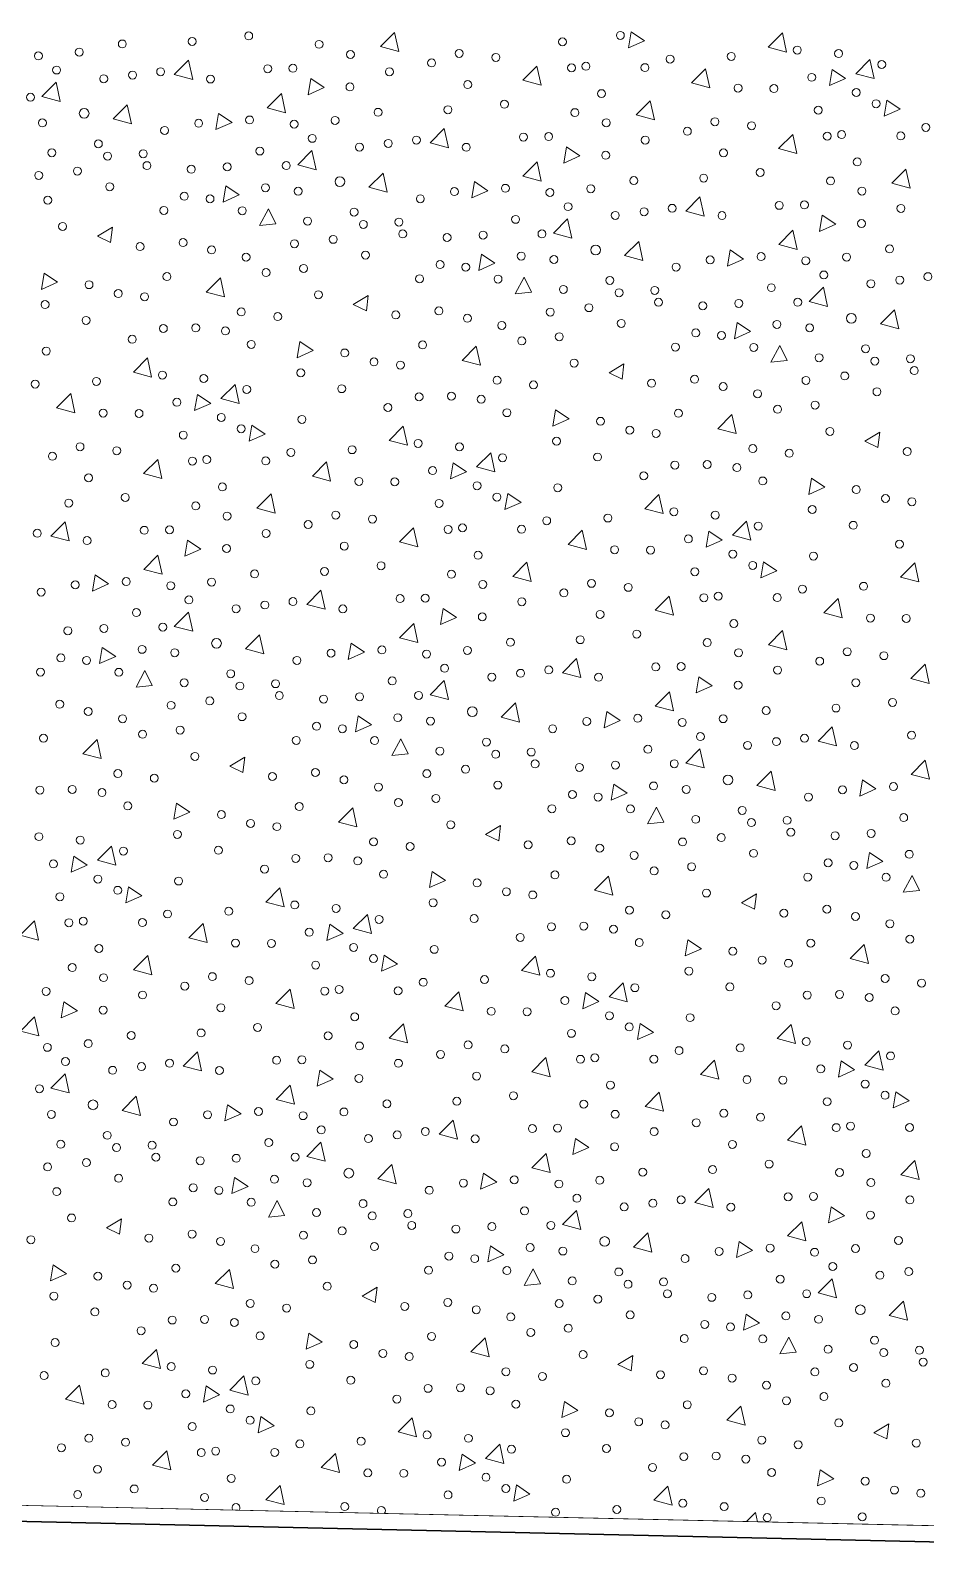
# Model space of a CAD drawing. Extents: x 2536801 to 2538856, y 7112140 to 7131569.
# Drawn here: x 2538170.7 to 2538207.4, y 7125146 to 7125208.3 of the extents above; entities that cross this region are included whole.
import ezdxf

# ---------------------------------------------------------------- set-up
doc = ezdxf.new("R2010")
doc.units = 0
doc.header["$LTSCALE"] = 100
doc.header["$MEASUREMENT"] = 0
for name, color, linetype, lineweight in [('D_BOC_XST', 4, 'Continuous', 13), ('D_FOC_XST', 4, 'Continuous', 30), ('D_RIPRAP_1', 7, 'Continuous', 0)]:
    doc.layers.add(name, color=color, linetype=linetype, lineweight=lineweight)

msp = doc.modelspace()

# ---------------------------------------------------------------- linework, layer by layer
at = {"layer": 'D_BOC_XST', "lineweight": 0}
msp.add_line((2538065.879, 7125150.105), (2538221.899, 7125146.619), dxfattribs=at)
at = {"layer": 'D_BOC_XST', "lineweight": 0, "flags": 128}
msp.add_lwpolyline([(2538065.879, 7125150.105), (2538221.899, 7125146.619)], dxfattribs=at)
at = {"layer": 'D_FOC_XST'}
msp.add_line((2538065.864, 7125149.438), (2538221.884, 7125145.953), dxfattribs=at)
at = {"layer": 'D_RIPRAP_1', "color": 7, "linetype": 'Continuous', "lineweight": 0}
for p, q in [((2538173.412, 7125199.832), (2538174.025, 7125200.205)), ((2538174.025, 7125200.205), (2538173.948, 7125199.577)), ((2538173.948, 7125199.577), (2538173.412, 7125199.832)), ((2538183.9, 7125197.029), (2538184.512, 7125197.402)), ((2538184.436, 7125196.774), (2538183.9, 7125197.029)), ((2538184.512, 7125197.402), (2538184.436, 7125196.774)), ((2538194.388, 7125194.227), (2538195, 7125194.599)), ((2538195, 7125194.599), (2538194.924, 7125193.972)), ((2538194.924, 7125193.972), (2538194.388, 7125194.227)), ((2538204.875, 7125191.424), (2538205.488, 7125191.796)), ((2538205.412, 7125191.169), (2538204.875, 7125191.424)), ((2538205.488, 7125191.796), (2538205.412, 7125191.169)), ((2538178.839, 7125178.092), (2538179.452, 7125178.464)), ((2538179.452, 7125178.464), (2538179.375, 7125177.837)), ((2538179.375, 7125177.837), (2538178.839, 7125178.092)), ((2538189.327, 7125175.289), (2538189.94, 7125175.662)), ((2538189.863, 7125175.034), (2538189.327, 7125175.289)), ((2538189.94, 7125175.662), (2538189.863, 7125175.034)), ((2538199.815, 7125172.486), (2538200.428, 7125172.859)), ((2538200.428, 7125172.859), (2538200.351, 7125172.231)), ((2538200.351, 7125172.231), (2538199.815, 7125172.486)), ((2538173.778, 7125159.155), (2538174.391, 7125159.527)), ((2538174.391, 7125159.527), (2538174.314, 7125158.9)), ((2538174.314, 7125158.9), (2538173.778, 7125159.155)), ((2538184.266, 7125156.352), (2538184.879, 7125156.724)), ((2538184.879, 7125156.724), (2538184.802, 7125156.097)), ((2538184.802, 7125156.097), (2538184.266, 7125156.352)), ((2538194.754, 7125153.549), (2538195.367, 7125153.921)), ((2538195.367, 7125153.921), (2538195.29, 7125153.294)), ((2538195.29, 7125153.294), (2538194.754, 7125153.549)), ((2538205.242, 7125150.746), (2538205.855, 7125151.119)), ((2538205.855, 7125151.119), (2538205.778, 7125150.491)), ((2538205.778, 7125150.491), (2538205.242, 7125150.746))]:
    msp.add_line(p, q, dxfattribs=at)
at = {"layer": 'D_RIPRAP_1', "color": 7, "linetype": 'Continuous', "lineweight": 0, "flags": 128}
msp.add_lwpolyline([(2538239.134, 7125173.106, -0.01059), (2538242.367, 7125234.009), (2538042.985, 7125238.706), (2538043.662, 7125214.778, -0.01006), (2538044.155, 7125154.751, 0.000227), (2538044.204, 7125154.73, 0.094213), (2538065.879, 7125150.105), (2538221.899, 7125146.619, 0.08498), (2538238.368, 7125149.062)], format="xyb", close=True, dxfattribs=at)
for points in [[(2538185.76, 7125207.415), (2538185.008, 7125207.616), (2538185.588, 7125208.198)], [(2538195.18, 7125207.558), (2538195.291, 7125208.22), (2538195.84, 7125207.85)], [(2538201.667, 7125207.392), (2538200.916, 7125207.592), (2538201.496, 7125208.174)], [(2538177.312, 7125206.27), (2538176.56, 7125206.47), (2538177.14, 7125207.052)], [(2538205.258, 7125206.304), (2538204.506, 7125206.504), (2538205.086, 7125207.086)], [(2538182.046, 7125205.64), (2538182.156, 7125206.302), (2538182.705, 7125205.932)], [(2538191.601, 7125206.032), (2538190.849, 7125206.233), (2538191.429, 7125206.815)], [(2538198.52, 7125205.926), (2538197.769, 7125206.127), (2538198.349, 7125206.709)], [(2538203.43, 7125206.016), (2538203.54, 7125206.678), (2538204.089, 7125206.307)], [(2538171.885, 7125205.366), (2538171.133, 7125205.567), (2538171.713, 7125206.149)], [(2538181.12, 7125204.902), (2538180.368, 7125205.103), (2538180.948, 7125205.685)], [(2538174.802, 7125204.446), (2538174.05, 7125204.647), (2538174.63, 7125205.229)], [(2538196.248, 7125204.612), (2538195.496, 7125204.813), (2538196.076, 7125205.395)], [(2538205.668, 7125204.755), (2538205.779, 7125205.417), (2538206.328, 7125205.047)], [(2538178.268, 7125204.215), (2538178.378, 7125204.877), (2538178.927, 7125204.507)], [(2538187.8, 7125203.467), (2538187.048, 7125203.668), (2538187.628, 7125204.25)], [(2538202.089, 7125203.23), (2538201.337, 7125203.43), (2538201.917, 7125204.012)], [(2538182.373, 7125202.563), (2538181.621, 7125202.764), (2538182.201, 7125203.346)], [(2538192.534, 7125202.837), (2538192.644, 7125203.499), (2538193.193, 7125203.129)], [(2538191.608, 7125202.099), (2538190.856, 7125202.3), (2538191.436, 7125202.882)], [(2538206.736, 7125201.81), (2538205.984, 7125202.01), (2538206.564, 7125202.592)], [(2538178.557, 7125201.238), (2538178.668, 7125201.899), (2538179.217, 7125201.529)], [(2538185.29, 7125201.643), (2538184.538, 7125201.844), (2538185.118, 7125202.426)], [(2538188.756, 7125201.412), (2538188.866, 7125202.074), (2538189.415, 7125201.704)], [(2538198.288, 7125200.664), (2538197.536, 7125200.865), (2538198.116, 7125201.447)], [(2538180.718, 7125200.337), (2538180.051, 7125200.269), (2538180.415, 7125200.954)], [(2538203.022, 7125200.034), (2538203.132, 7125200.696), (2538203.681, 7125200.326)], [(2538192.86, 7125199.761), (2538192.109, 7125199.961), (2538192.689, 7125200.543)], [(2538202.096, 7125199.296), (2538201.344, 7125199.497), (2538201.924, 7125200.079)], [(2538195.778, 7125198.84), (2538195.026, 7125199.041), (2538195.606, 7125199.623)], [(2538189.045, 7125198.435), (2538189.155, 7125199.097), (2538189.704, 7125198.726)], [(2538199.244, 7125198.609), (2538199.354, 7125199.271), (2538199.903, 7125198.901)], [(2538171.109, 7125197.655), (2538171.22, 7125198.317), (2538171.769, 7125197.946)], [(2538178.622, 7125197.343), (2538177.87, 7125197.544), (2538178.45, 7125198.126)], [(2538191.206, 7125197.534), (2538190.539, 7125197.466), (2538190.903, 7125198.151)], [(2538203.348, 7125196.958), (2538202.597, 7125197.159), (2538203.177, 7125197.741)], [(2538199.533, 7125195.632), (2538199.643, 7125196.294), (2538200.192, 7125195.923)], [(2538206.266, 7125196.037), (2538205.514, 7125196.238), (2538206.094, 7125196.82)], [(2538181.597, 7125194.852), (2538181.708, 7125195.514), (2538182.257, 7125195.144)], [(2538189.109, 7125194.54), (2538188.358, 7125194.741), (2538188.938, 7125195.323)], [(2538201.694, 7125194.731), (2538201.027, 7125194.663), (2538201.391, 7125195.349)], [(2538175.63, 7125194.06), (2538174.879, 7125194.261), (2538175.459, 7125194.843)], [(2538172.484, 7125192.595), (2538171.732, 7125192.795), (2538172.312, 7125193.377)], [(2538177.393, 7125192.684), (2538177.504, 7125193.346), (2538178.053, 7125192.976)], [(2538179.221, 7125192.972), (2538178.47, 7125193.173), (2538179.05, 7125193.755)], [(2538192.085, 7125192.049), (2538192.196, 7125192.711), (2538192.745, 7125192.341)], [(2538199.597, 7125191.737), (2538198.846, 7125191.938), (2538199.426, 7125192.52)], [(2538179.631, 7125191.423), (2538179.742, 7125192.085), (2538180.291, 7125191.715)], [(2538186.118, 7125191.257), (2538185.367, 7125191.458), (2538185.947, 7125192.04)], [(2538176.052, 7125189.898), (2538175.301, 7125190.099), (2538175.881, 7125190.681)], [(2538189.709, 7125190.169), (2538188.958, 7125190.37), (2538189.538, 7125190.952)], [(2538182.971, 7125189.792), (2538182.22, 7125189.993), (2538182.8, 7125190.575)], [(2538187.881, 7125189.881), (2538187.992, 7125190.543), (2538188.541, 7125190.173)], [(2538202.573, 7125189.246), (2538202.684, 7125189.908), (2538203.233, 7125189.538)], [(2538180.699, 7125188.478), (2538179.948, 7125188.679), (2538180.527, 7125189.261)], [(2538190.119, 7125188.621), (2538190.23, 7125189.282), (2538190.779, 7125188.912)], [(2538196.606, 7125188.454), (2538195.855, 7125188.655), (2538196.435, 7125189.237)], [(2538172.251, 7125187.332), (2538171.499, 7125187.533), (2538172.079, 7125188.115)], [(2538186.54, 7125187.095), (2538185.789, 7125187.296), (2538186.368, 7125187.878)], [(2538193.459, 7125186.989), (2538192.708, 7125187.19), (2538193.288, 7125187.772)], [(2538198.369, 7125187.078), (2538198.48, 7125187.74), (2538199.029, 7125187.37)], [(2538200.197, 7125187.366), (2538199.446, 7125187.567), (2538200.026, 7125188.149)], [(2538176.985, 7125186.703), (2538177.096, 7125187.364), (2538177.645, 7125186.994)], [(2538176.059, 7125185.965), (2538175.307, 7125186.165), (2538175.887, 7125186.747)], [(2538191.187, 7125185.675), (2538190.436, 7125185.876), (2538191.015, 7125186.458)], [(2538200.607, 7125185.818), (2538200.718, 7125186.48), (2538201.267, 7125186.109)], [(2538207.094, 7125185.651), (2538206.343, 7125185.852), (2538206.923, 7125186.434)], [(2538173.207, 7125185.278), (2538173.318, 7125185.94), (2538173.867, 7125185.569)], [(2538182.739, 7125184.529), (2538181.987, 7125184.73), (2538182.567, 7125185.312)], [(2538197.028, 7125184.292), (2538196.277, 7125184.493), (2538196.856, 7125185.075)], [(2538187.473, 7125183.9), (2538187.584, 7125184.562), (2538188.133, 7125184.191)], [(2538203.947, 7125184.186), (2538203.196, 7125184.387), (2538203.776, 7125184.969)], [(2538177.312, 7125183.626), (2538176.56, 7125183.827), (2538177.14, 7125184.409)], [(2538186.547, 7125183.162), (2538185.795, 7125183.363), (2538186.375, 7125183.945)], [(2538180.229, 7125182.706), (2538179.477, 7125182.906), (2538180.057, 7125183.488)], [(2538201.675, 7125182.872), (2538200.923, 7125183.073), (2538201.503, 7125183.655)], [(2538173.496, 7125182.3), (2538173.607, 7125182.962), (2538174.156, 7125182.592)], [(2538183.695, 7125182.475), (2538183.806, 7125183.137), (2538184.355, 7125182.766)], [(2538175.657, 7125181.4), (2538174.991, 7125181.331), (2538175.354, 7125182.017)], [(2538193.227, 7125181.727), (2538192.475, 7125181.927), (2538193.055, 7125182.509)], [(2538207.516, 7125181.489), (2538206.764, 7125181.69), (2538207.344, 7125182.272)], [(2538187.8, 7125180.823), (2538187.048, 7125181.024), (2538187.628, 7125181.606)], [(2538197.961, 7125181.097), (2538198.071, 7125181.759), (2538198.62, 7125181.389)], [(2538190.717, 7125179.903), (2538189.965, 7125180.104), (2538190.545, 7125180.686)], [(2538197.035, 7125180.359), (2538196.283, 7125180.56), (2538196.863, 7125181.142)], [(2538183.984, 7125179.497), (2538184.095, 7125180.159), (2538184.644, 7125179.789)], [(2538194.183, 7125179.672), (2538194.293, 7125180.334), (2538194.843, 7125179.964)], [(2538203.715, 7125178.924), (2538202.963, 7125179.125), (2538203.543, 7125179.707)], [(2538173.561, 7125178.405), (2538172.809, 7125178.606), (2538173.389, 7125179.188)], [(2538186.145, 7125178.597), (2538185.479, 7125178.529), (2538185.842, 7125179.214)], [(2538198.288, 7125178.02), (2538197.536, 7125178.221), (2538198.116, 7125178.803)], [(2538207.523, 7125177.556), (2538206.771, 7125177.757), (2538207.351, 7125178.339)], [(2538201.205, 7125177.1), (2538200.453, 7125177.301), (2538201.033, 7125177.883)], [(2538194.472, 7125176.694), (2538194.583, 7125177.356), (2538195.132, 7125176.986)], [(2538204.671, 7125176.869), (2538204.781, 7125177.531), (2538205.33, 7125177.161)], [(2538176.536, 7125175.915), (2538176.647, 7125176.576), (2538177.196, 7125176.206)], [(2538184.049, 7125175.603), (2538183.297, 7125175.803), (2538183.877, 7125176.385)], [(2538196.633, 7125175.794), (2538195.966, 7125175.726), (2538196.33, 7125176.411)], [(2538174.16, 7125174.034), (2538173.409, 7125174.235), (2538173.989, 7125174.817)], [(2538204.96, 7125173.892), (2538205.07, 7125174.554), (2538205.619, 7125174.183)], [(2538172.332, 7125173.747), (2538172.443, 7125174.408), (2538172.992, 7125174.038)], [(2538187.024, 7125173.112), (2538187.135, 7125173.774), (2538187.684, 7125173.403)], [(2538194.537, 7125172.8), (2538193.785, 7125173.001), (2538194.365, 7125173.583)], [(2538207.121, 7125172.991), (2538206.454, 7125172.923), (2538206.818, 7125173.608)], [(2538174.571, 7125172.486), (2538174.681, 7125173.148), (2538175.23, 7125172.777)], [(2538181.058, 7125172.319), (2538180.306, 7125172.52), (2538180.886, 7125173.102)], [(2538184.648, 7125171.231), (2538183.897, 7125171.432), (2538184.477, 7125172.014)], [(2538170.991, 7125170.96), (2538170.24, 7125171.161), (2538170.82, 7125171.743)], [(2538177.911, 7125170.854), (2538177.159, 7125171.055), (2538177.739, 7125171.637)], [(2538182.82, 7125170.944), (2538182.931, 7125171.606), (2538183.48, 7125171.235)], [(2538197.512, 7125170.309), (2538197.623, 7125170.971), (2538198.172, 7125170.601)], [(2538205.024, 7125169.997), (2538204.273, 7125170.198), (2538204.853, 7125170.78)], [(2538175.638, 7125169.54), (2538174.887, 7125169.741), (2538175.467, 7125170.323)], [(2538185.059, 7125169.683), (2538185.169, 7125170.345), (2538185.718, 7125169.975)], [(2538191.546, 7125169.517), (2538190.794, 7125169.718), (2538191.374, 7125170.3)], [(2538181.479, 7125168.157), (2538180.728, 7125168.358), (2538181.308, 7125168.94)], [(2538188.399, 7125168.051), (2538187.647, 7125168.252), (2538188.227, 7125168.834)], [(2538195.136, 7125168.429), (2538194.385, 7125168.63), (2538194.965, 7125169.212)], [(2538171.924, 7125167.765), (2538172.035, 7125168.427), (2538172.584, 7125168.057)], [(2538193.308, 7125168.141), (2538193.419, 7125168.803), (2538193.968, 7125168.433)], [(2538170.998, 7125167.027), (2538170.247, 7125167.228), (2538170.826, 7125167.81)], [(2538186.126, 7125166.738), (2538185.375, 7125166.938), (2538185.955, 7125167.52)], [(2538195.547, 7125166.88), (2538195.657, 7125167.542), (2538196.206, 7125167.172)], [(2538202.033, 7125166.714), (2538201.282, 7125166.915), (2538201.862, 7125167.497)], [(2538177.678, 7125165.592), (2538176.926, 7125165.793), (2538177.506, 7125166.375)], [(2538205.624, 7125165.626), (2538204.873, 7125165.827), (2538205.453, 7125166.409)], [(2538191.967, 7125165.355), (2538191.216, 7125165.556), (2538191.796, 7125166.138)], [(2538198.886, 7125165.249), (2538198.135, 7125165.45), (2538198.715, 7125166.032)], [(2538203.796, 7125165.338), (2538203.907, 7125166), (2538204.456, 7125165.63)], [(2538172.251, 7125164.688), (2538171.499, 7125164.889), (2538172.079, 7125165.471)], [(2538182.412, 7125164.962), (2538182.523, 7125165.624), (2538183.072, 7125165.254)], [(2538175.168, 7125163.768), (2538174.416, 7125163.969), (2538174.996, 7125164.551)], [(2538181.486, 7125164.224), (2538180.734, 7125164.425), (2538181.314, 7125165.007)], [(2538196.614, 7125163.935), (2538195.863, 7125164.136), (2538196.443, 7125164.718)], [(2538206.034, 7125164.077), (2538206.145, 7125164.739), (2538206.694, 7125164.369)], [(2538178.634, 7125163.537), (2538178.745, 7125164.199), (2538179.294, 7125163.829)], [(2538188.166, 7125162.789), (2538187.414, 7125162.99), (2538187.994, 7125163.572)], [(2538202.455, 7125162.552), (2538201.704, 7125162.753), (2538202.284, 7125163.335)], [(2538182.739, 7125161.886), (2538181.987, 7125162.087), (2538182.567, 7125162.669)], [(2538192.9, 7125162.16), (2538193.011, 7125162.821), (2538193.56, 7125162.451)], [(2538191.974, 7125161.422), (2538191.222, 7125161.622), (2538191.802, 7125162.204)], [(2538185.656, 7125160.965), (2538184.904, 7125161.166), (2538185.484, 7125161.748)], [(2538189.122, 7125160.735), (2538189.233, 7125161.396), (2538189.782, 7125161.026)], [(2538207.102, 7125161.132), (2538206.351, 7125161.333), (2538206.93, 7125161.915)], [(2538178.923, 7125160.56), (2538179.034, 7125161.222), (2538179.583, 7125160.851)], [(2538198.654, 7125159.986), (2538197.902, 7125160.187), (2538198.482, 7125160.769)], [(2538181.084, 7125159.659), (2538180.418, 7125159.591), (2538180.781, 7125160.277)], [(2538193.227, 7125159.083), (2538192.475, 7125159.284), (2538193.055, 7125159.866)], [(2538203.388, 7125159.357), (2538203.499, 7125160.019), (2538204.048, 7125159.648)], [(2538196.144, 7125158.162), (2538195.392, 7125158.363), (2538195.972, 7125158.945)], [(2538202.462, 7125158.619), (2538201.71, 7125158.82), (2538202.29, 7125159.402)], [(2538189.411, 7125157.757), (2538189.522, 7125158.419), (2538190.071, 7125158.049)], [(2538199.61, 7125157.932), (2538199.721, 7125158.594), (2538200.27, 7125158.223)], [(2538171.476, 7125156.977), (2538171.586, 7125157.639), (2538172.135, 7125157.269)], [(2538178.988, 7125156.665), (2538178.236, 7125156.866), (2538178.816, 7125157.448)], [(2538191.572, 7125156.857), (2538190.906, 7125156.788), (2538191.269, 7125157.474)], [(2538203.715, 7125156.28), (2538202.963, 7125156.481), (2538203.543, 7125157.063)], [(2538206.632, 7125155.36), (2538205.88, 7125155.561), (2538206.46, 7125156.143)], [(2538199.899, 7125154.954), (2538200.01, 7125155.616), (2538200.559, 7125155.246)], [(2538181.964, 7125154.174), (2538182.074, 7125154.836), (2538182.623, 7125154.466)], [(2538189.476, 7125153.862), (2538188.724, 7125154.063), (2538189.304, 7125154.645)], [(2538202.06, 7125154.054), (2538201.394, 7125153.986), (2538201.757, 7125154.671)], [(2538175.997, 7125153.382), (2538175.245, 7125153.583), (2538175.825, 7125154.165)], [(2538172.85, 7125151.917), (2538172.098, 7125152.118), (2538172.678, 7125152.7)], [(2538177.759, 7125152.006), (2538177.87, 7125152.668), (2538178.419, 7125152.298)], [(2538179.588, 7125152.294), (2538178.836, 7125152.495), (2538179.416, 7125153.077)], [(2538192.452, 7125151.372), (2538192.562, 7125152.033), (2538193.111, 7125151.663)], [(2538179.998, 7125150.746), (2538180.108, 7125151.408), (2538180.657, 7125151.037)], [(2538199.964, 7125151.059), (2538199.212, 7125151.26), (2538199.792, 7125151.842)], [(2538186.485, 7125150.579), (2538185.733, 7125150.78), (2538186.313, 7125151.362)], [(2538190.075, 7125149.491), (2538189.324, 7125149.692), (2538189.904, 7125150.274)], [(2538176.418, 7125149.22), (2538175.667, 7125149.421), (2538176.247, 7125150.003)], [(2538183.338, 7125149.114), (2538182.586, 7125149.315), (2538183.166, 7125149.897)], [(2538188.247, 7125149.204), (2538188.358, 7125149.865), (2538188.907, 7125149.495)], [(2538202.939, 7125148.569), (2538203.05, 7125149.231), (2538203.599, 7125148.86)], [(2538181.065, 7125147.8), (2538180.314, 7125148.001), (2538180.894, 7125148.583)], [(2538190.486, 7125147.943), (2538190.596, 7125148.605), (2538191.145, 7125148.234)], [(2538196.973, 7125147.776), (2538196.221, 7125147.977), (2538196.801, 7125148.559)]]:
    msp.add_lwpolyline(points, close=True, dxfattribs=at)
msp.add_lwpolyline([(2538200.03, 7125147.108), (2538200.392, 7125147.471), (2538200.474, 7125147.098)], dxfattribs=at)
at = {"layer": 'D_RIPRAP_1', "color": 7, "linetype": 'Continuous', "lineweight": 0}
for centre, radius in [((2538179.609, 7125208.055), 0.163), ((2538194.85, 7125208.073), 0.163), ((2538172.663, 7125207.388), 0.163), ((2538174.427, 7125207.722), 0.163), ((2538177.291, 7125207.826), 0.163), ((2538182.497, 7125207.708), 0.163), ((2538188.241, 7125207.334), 0.163), ((2538192.478, 7125207.81), 0.163), ((2538202.107, 7125207.471), 0.163), ((2538203.802, 7125207.33), 0.163), ((2538170.987, 7125207.235), 0.163), ((2538180.389, 7125206.708), 0.163), ((2538181.423, 7125206.728), 0.163), ((2538183.783, 7125207.291), 0.163), ((2538187.11, 7125206.945), 0.163), ((2538189.746, 7125207.17), 0.163), ((2538192.849, 7125206.744), 0.163), ((2538193.438, 7125206.808), 0.163), ((2538195.859, 7125206.751), 0.163), ((2538196.89, 7125207.101), 0.163), ((2538199.4, 7125207.213), 0.163), ((2538205.568, 7125206.881), 0.163), ((2538171.73, 7125206.654), 0.163), ((2538173.665, 7125206.294), 0.163), ((2538174.846, 7125206.446), 0.163), ((2538175.999, 7125206.585), 0.163), ((2538178.043, 7125206.285), 0.163), ((2538185.382, 7125206.581), 0.163), ((2538202.7, 7125206.354), 0.163), ((2538170.661, 7125205.538), 0.163), ((2538183.763, 7125205.962), 0.163), ((2538188.592, 7125206.058), 0.163), ((2538194.077, 7125205.685), 0.163), ((2538199.678, 7125205.911), 0.163), ((2538201.149, 7125205.895), 0.163), ((2538204.524, 7125205.732), 0.163), ((2538172.862, 7125204.877), 0.199), ((2538184.915, 7125204.919), 0.163), ((2538187.779, 7125205.023), 0.163), ((2538190.097, 7125205.252), 0.163), ((2538192.985, 7125204.905), 0.163), ((2538202.966, 7125205.007), 0.163), ((2538205.338, 7125205.27), 0.163), ((2538171.15, 7125204.486), 0.163), ((2538177.558, 7125204.471), 0.163), ((2538179.647, 7125204.604), 0.163), ((2538181.475, 7125204.433), 0.163), ((2538183.151, 7125204.585), 0.163), ((2538194.271, 7125204.489), 0.163), ((2538198.729, 7125204.531), 0.163), ((2538200.234, 7125204.367), 0.163), ((2538207.378, 7125204.298), 0.163), ((2538173.444, 7125203.626), 0.163), ((2538176.16, 7125204.174), 0.163), ((2538182.218, 7125203.851), 0.163), ((2538185.334, 7125203.643), 0.163), ((2538186.487, 7125203.782), 0.163), ((2538190.877, 7125203.905), 0.163), ((2538191.911, 7125203.925), 0.163), ((2538195.87, 7125203.778), 0.163), ((2538197.598, 7125204.142), 0.163), ((2538203.337, 7125203.941), 0.163), ((2538203.926, 7125204.006), 0.163), ((2538206.347, 7125203.949), 0.163), ((2538171.537, 7125203.259), 0.163), ((2538173.823, 7125203.124), 0.163), ((2538175.283, 7125203.218), 0.163), ((2538180.066, 7125203.331), 0.163), ((2538184.152, 7125203.491), 0.163), ((2538188.531, 7125203.483), 0.163), ((2538194.251, 7125203.159), 0.163), ((2538199.08, 7125203.255), 0.163), ((2538170.999, 7125202.33), 0.163), ((2538172.587, 7125202.51), 0.163), ((2538175.439, 7125202.731), 0.163), ((2538177.255, 7125202.585), 0.163), ((2538178.732, 7125202.683), 0.163), ((2538181.149, 7125202.735), 0.163), ((2538200.585, 7125202.449), 0.163), ((2538204.565, 7125202.882), 0.163), ((2538173.911, 7125201.864), 0.163), ((2538180.297, 7125201.824), 0.163), ((2538183.349, 7125202.075), 0.199), ((2538190.135, 7125201.801), 0.163), ((2538193.639, 7125201.782), 0.163), ((2538195.403, 7125202.116), 0.163), ((2538198.267, 7125202.22), 0.163), ((2538203.473, 7125202.102), 0.163), ((2538171.371, 7125201.315), 0.163), ((2538176.968, 7125201.474), 0.163), ((2538178.023, 7125201.37), 0.163), ((2538181.638, 7125201.683), 0.163), ((2538186.648, 7125201.371), 0.163), ((2538188.046, 7125201.668), 0.163), ((2538191.963, 7125201.63), 0.163), ((2538201.365, 7125201.102), 0.163), ((2538202.399, 7125201.122), 0.163), ((2538204.759, 7125201.686), 0.163), ((2538176.131, 7125200.892), 0.163), ((2538179.346, 7125200.882), 0.163), ((2538182.025, 7125200.456), 0.163), ((2538183.932, 7125200.824), 0.163), ((2538190.554, 7125200.528), 0.163), ((2538192.706, 7125201.048), 0.163), ((2538194.64, 7125200.688), 0.163), ((2538195.822, 7125200.841), 0.163), ((2538196.975, 7125200.98), 0.163), ((2538199.019, 7125200.68), 0.163), ((2538206.358, 7125200.975), 0.163), ((2538171.979, 7125200.236), 0.163), ((2538184.311, 7125200.321), 0.163), ((2538185.771, 7125200.415), 0.163), ((2538185.927, 7125199.928), 0.163), ((2538189.22, 7125199.88), 0.163), ((2538191.637, 7125199.932), 0.163), ((2538204.739, 7125200.356), 0.163), ((2538175.154, 7125199.41), 0.163), ((2538176.92, 7125199.574), 0.163), ((2538178.09, 7125199.273), 0.163), ((2538181.487, 7125199.527), 0.163), ((2538183.075, 7125199.707), 0.163), ((2538187.743, 7125199.783), 0.163), ((2538193.837, 7125199.272), 0.199), ((2538205.891, 7125199.313), 0.163), ((2538179.501, 7125198.977), 0.163), ((2538184.399, 7125199.061), 0.163), ((2538187.456, 7125198.671), 0.163), ((2538190.785, 7125199.021), 0.163), ((2538192.126, 7125198.88), 0.163), ((2538198.534, 7125198.865), 0.163), ((2538200.623, 7125198.999), 0.163), ((2538202.451, 7125198.827), 0.163), ((2538204.127, 7125198.979), 0.163), ((2538176.255, 7125198.178), 0.163), ((2538180.321, 7125198.342), 0.163), ((2538181.859, 7125198.513), 0.163), ((2538186.619, 7125198.089), 0.163), ((2538188.511, 7125198.567), 0.163), ((2538189.834, 7125198.079), 0.163), ((2538194.42, 7125198.021), 0.163), ((2538197.136, 7125198.568), 0.163), ((2538203.194, 7125198.245), 0.163), ((2538206.31, 7125198.038), 0.163), ((2538207.463, 7125198.177), 0.163), ((2538173.061, 7125197.847), 0.163), ((2538174.26, 7125197.484), 0.163), ((2538175.341, 7125197.352), 0.163), ((2538182.467, 7125197.433), 0.163), ((2538192.513, 7125197.653), 0.163), ((2538194.799, 7125197.518), 0.163), ((2538196.259, 7125197.612), 0.163), ((2538201.042, 7125197.725), 0.163), ((2538205.128, 7125197.886), 0.163), ((2538171.258, 7125197.033), 0.163), ((2538179.306, 7125196.729), 0.163), ((2538187.408, 7125196.771), 0.163), ((2538191.975, 7125196.724), 0.163), ((2538193.563, 7125196.904), 0.163), ((2538196.415, 7125197.126), 0.163), ((2538198.231, 7125196.98), 0.163), ((2538199.708, 7125197.078), 0.163), ((2538202.125, 7125197.129), 0.163), ((2538172.939, 7125196.383), 0.163), ((2538180.8, 7125196.539), 0.163), ((2538185.642, 7125196.607), 0.163), ((2538188.578, 7125196.471), 0.163), ((2538189.989, 7125196.174), 0.163), ((2538194.887, 7125196.259), 0.163), ((2538201.273, 7125196.218), 0.163), ((2538204.325, 7125196.469), 0.199), ((2538174.832, 7125195.61), 0.163), ((2538176.11, 7125196.049), 0.163), ((2538177.436, 7125196.076), 0.163), ((2538178.655, 7125195.949), 0.163), ((2538190.809, 7125195.539), 0.163), ((2538192.347, 7125195.71), 0.163), ((2538197.944, 7125195.868), 0.163), ((2538198.999, 7125195.764), 0.163), ((2538202.614, 7125196.077), 0.163), ((2538171.306, 7125195.122), 0.163), ((2538179.713, 7125195.399), 0.163), ((2538183.549, 7125195.045), 0.163), ((2538186.743, 7125195.375), 0.163), ((2538197.107, 7125195.286), 0.163), ((2538200.322, 7125195.276), 0.163), ((2538203, 7125194.85), 0.163), ((2538204.908, 7125195.218), 0.163), ((2538181.746, 7125194.231), 0.163), ((2538184.748, 7125194.681), 0.163), ((2538185.829, 7125194.549), 0.163), ((2538192.955, 7125194.63), 0.163), ((2538205.287, 7125194.715), 0.163), ((2538206.747, 7125194.809), 0.163), ((2538206.903, 7125194.323), 0.163), ((2538170.854, 7125193.769), 0.163), ((2538173.363, 7125193.881), 0.163), ((2538176.07, 7125194.139), 0.163), ((2538177.765, 7125193.999), 0.163), ((2538189.794, 7125193.926), 0.163), ((2538191.288, 7125193.736), 0.163), ((2538196.13, 7125193.805), 0.163), ((2538197.896, 7125193.968), 0.163), ((2538199.066, 7125193.668), 0.163), ((2538202.463, 7125193.922), 0.163), ((2538204.051, 7125194.102), 0.163), ((2538176.664, 7125193.022), 0.163), ((2538179.531, 7125193.549), 0.163), ((2538183.427, 7125193.581), 0.163), ((2538186.598, 7125193.246), 0.163), ((2538187.924, 7125193.273), 0.163), ((2538189.143, 7125193.146), 0.163), ((2538200.477, 7125193.371), 0.163), ((2538205.375, 7125193.456), 0.163), ((2538173.641, 7125192.579), 0.163), ((2538175.112, 7125192.563), 0.163), ((2538178.487, 7125192.4), 0.163), ((2538185.32, 7125192.808), 0.163), ((2538190.201, 7125192.596), 0.163), ((2538197.231, 7125192.572), 0.163), ((2538201.297, 7125192.736), 0.163), ((2538202.835, 7125192.907), 0.163), ((2538179.301, 7125191.938), 0.163), ((2538181.794, 7125192.319), 0.163), ((2538194.037, 7125192.242), 0.163), ((2538195.236, 7125191.878), 0.163), ((2538196.317, 7125191.747), 0.163), ((2538203.443, 7125191.827), 0.163), ((2538172.692, 7125191.199), 0.163), ((2538176.929, 7125191.676), 0.163), ((2538186.558, 7125191.336), 0.163), ((2538188.253, 7125191.196), 0.163), ((2538192.234, 7125191.428), 0.163), ((2538200.282, 7125191.124), 0.163), ((2538171.562, 7125190.81), 0.163), ((2538174.197, 7125191.035), 0.163), ((2538177.3, 7125190.61), 0.163), ((2538177.889, 7125190.674), 0.163), ((2538180.31, 7125190.617), 0.163), ((2538181.341, 7125190.966), 0.163), ((2538183.851, 7125191.078), 0.163), ((2538190.019, 7125190.747), 0.163), ((2538193.915, 7125190.778), 0.163), ((2538201.776, 7125190.933), 0.163), ((2538206.618, 7125191.002), 0.163), ((2538173.043, 7125189.924), 0.163), ((2538187.151, 7125190.219), 0.163), ((2538195.808, 7125190.005), 0.163), ((2538197.086, 7125190.444), 0.163), ((2538198.412, 7125190.47), 0.163), ((2538199.631, 7125190.343), 0.163), ((2538178.529, 7125189.551), 0.163), ((2538184.129, 7125189.776), 0.163), ((2538185.6, 7125189.76), 0.163), ((2538188.975, 7125189.597), 0.163), ((2538192.282, 7125189.517), 0.163), ((2538200.689, 7125189.794), 0.163), ((2538204.525, 7125189.439), 0.163), ((2538172.23, 7125188.888), 0.163), ((2538174.548, 7125189.118), 0.163), ((2538177.436, 7125188.77), 0.163), ((2538187.417, 7125188.873), 0.163), ((2538189.789, 7125189.135), 0.163), ((2538202.722, 7125188.625), 0.163), ((2538205.724, 7125189.075), 0.163), ((2538206.805, 7125188.944), 0.163), ((2538178.722, 7125188.354), 0.163), ((2538182.049, 7125188.007), 0.163), ((2538183.18, 7125188.396), 0.163), ((2538184.685, 7125188.232), 0.163), ((2538191.829, 7125188.164), 0.163), ((2538194.339, 7125188.275), 0.163), ((2538197.046, 7125188.533), 0.163), ((2538198.741, 7125188.393), 0.163), ((2538170.938, 7125187.648), 0.163), ((2538175.328, 7125187.77), 0.163), ((2538176.363, 7125187.79), 0.163), ((2538180.321, 7125187.643), 0.163), ((2538187.788, 7125187.807), 0.163), ((2538188.377, 7125187.871), 0.163), ((2538190.798, 7125187.814), 0.163), ((2538197.639, 7125187.416), 0.163), ((2538200.507, 7125187.944), 0.163), ((2538204.403, 7125187.975), 0.163), ((2538172.982, 7125187.348), 0.163), ((2538178.702, 7125187.024), 0.163), ((2538183.531, 7125187.121), 0.163), ((2538189.017, 7125186.748), 0.163), ((2538194.617, 7125186.974), 0.163), ((2538196.088, 7125186.957), 0.163), ((2538199.463, 7125186.794), 0.163), ((2538206.296, 7125187.202), 0.163), ((2538185.036, 7125186.315), 0.163), ((2538200.277, 7125186.332), 0.163), ((2538202.77, 7125186.714), 0.163), ((2538172.497, 7125185.534), 0.163), ((2538174.586, 7125185.667), 0.163), ((2538176.414, 7125185.495), 0.163), ((2538178.09, 7125185.647), 0.163), ((2538179.854, 7125185.981), 0.163), ((2538182.718, 7125186.085), 0.163), ((2538187.924, 7125185.967), 0.163), ((2538189.21, 7125185.551), 0.163), ((2538193.668, 7125185.594), 0.163), ((2538197.905, 7125186.07), 0.163), ((2538171.099, 7125185.237), 0.163), ((2538177.157, 7125184.914), 0.163), ((2538185.816, 7125184.968), 0.163), ((2538186.851, 7125184.987), 0.163), ((2538192.537, 7125185.204), 0.163), ((2538195.173, 7125185.43), 0.163), ((2538198.276, 7125185.004), 0.163), ((2538198.865, 7125185.068), 0.163), ((2538201.286, 7125185.011), 0.163), ((2538202.317, 7125185.361), 0.163), ((2538204.827, 7125185.473), 0.163), ((2538175.006, 7125184.393), 0.163), ((2538179.092, 7125184.554), 0.163), ((2538180.273, 7125184.706), 0.163), ((2538181.426, 7125184.845), 0.163), ((2538183.47, 7125184.545), 0.163), ((2538190.809, 7125184.84), 0.163), ((2538194.019, 7125184.318), 0.163), ((2538172.194, 7125183.648), 0.163), ((2538173.671, 7125183.746), 0.163), ((2538176.089, 7125183.798), 0.163), ((2538189.19, 7125184.221), 0.163), ((2538199.504, 7125183.945), 0.163), ((2538205.105, 7125184.171), 0.163), ((2538206.576, 7125184.154), 0.163), ((2538178.289, 7125183.137), 0.199), ((2538190.342, 7125183.179), 0.163), ((2538193.206, 7125183.283), 0.163), ((2538195.524, 7125183.512), 0.163), ((2538198.412, 7125183.165), 0.163), ((2538171.907, 7125182.536), 0.163), ((2538172.962, 7125182.432), 0.163), ((2538175.236, 7125182.887), 0.163), ((2538176.578, 7125182.746), 0.163), ((2538181.587, 7125182.434), 0.163), ((2538182.985, 7125182.731), 0.163), ((2538185.074, 7125182.864), 0.163), ((2538186.902, 7125182.692), 0.163), ((2538188.578, 7125182.845), 0.163), ((2538199.698, 7125182.748), 0.163), ((2538203.025, 7125182.402), 0.163), ((2538204.156, 7125182.791), 0.163), ((2538205.661, 7125182.627), 0.163), ((2538171.071, 7125181.955), 0.163), ((2538174.285, 7125181.944), 0.163), ((2538178.871, 7125181.886), 0.163), ((2538187.645, 7125182.111), 0.163), ((2538190.761, 7125181.903), 0.163), ((2538191.914, 7125182.042), 0.163), ((2538196.304, 7125182.165), 0.163), ((2538197.339, 7125182.184), 0.163), ((2538201.297, 7125182.038), 0.163), ((2538176.964, 7125181.518), 0.163), ((2538179.25, 7125181.383), 0.163), ((2538180.71, 7125181.478), 0.163), ((2538185.494, 7125181.59), 0.163), ((2538189.58, 7125181.751), 0.163), ((2538193.958, 7125181.742), 0.163), ((2538199.678, 7125181.418), 0.163), ((2538204.507, 7125181.515), 0.163), ((2538171.859, 7125180.636), 0.163), ((2538176.426, 7125180.59), 0.163), ((2538178.014, 7125180.77), 0.163), ((2538180.866, 7125180.991), 0.163), ((2538182.682, 7125180.845), 0.163), ((2538184.159, 7125180.943), 0.163), ((2538186.576, 7125180.995), 0.163), ((2538206.012, 7125180.709), 0.163), ((2538173.029, 7125180.336), 0.163), ((2538174.44, 7125180.04), 0.163), ((2538179.338, 7125180.124), 0.163), ((2538185.724, 7125180.084), 0.163), ((2538187.065, 7125179.943), 0.163), ((2538188.777, 7125180.334), 0.199), ((2538193.473, 7125179.928), 0.163), ((2538195.562, 7125180.061), 0.163), ((2538197.39, 7125179.889), 0.163), ((2538199.066, 7125180.042), 0.163), ((2538200.83, 7125180.376), 0.163), ((2538203.694, 7125180.48), 0.163), ((2538175.26, 7125179.404), 0.163), ((2538176.798, 7125179.575), 0.163), ((2538182.395, 7125179.734), 0.163), ((2538183.45, 7125179.63), 0.163), ((2538192.075, 7125179.631), 0.163), ((2538198.133, 7125179.308), 0.163), ((2538206.792, 7125179.362), 0.163), ((2538171.194, 7125179.241), 0.163), ((2538181.559, 7125179.152), 0.163), ((2538184.773, 7125179.142), 0.163), ((2538187.452, 7125178.715), 0.163), ((2538189.359, 7125179.083), 0.163), ((2538191.198, 7125178.675), 0.163), ((2538195.982, 7125178.788), 0.163), ((2538200.067, 7125178.948), 0.163), ((2538201.249, 7125179.1), 0.163), ((2538202.402, 7125179.239), 0.163), ((2538204.446, 7125178.94), 0.163), ((2538177.406, 7125178.496), 0.163), ((2538189.738, 7125178.581), 0.163), ((2538191.354, 7125178.188), 0.163), ((2538193.17, 7125178.042), 0.163), ((2538194.647, 7125178.14), 0.163), ((2538197.064, 7125178.192), 0.163), ((2538174.245, 7125177.792), 0.163), ((2538175.739, 7125177.602), 0.163), ((2538180.581, 7125177.67), 0.163), ((2538182.347, 7125177.834), 0.163), ((2538183.517, 7125177.533), 0.163), ((2538186.914, 7125177.787), 0.163), ((2538188.502, 7125177.967), 0.163), ((2538199.264, 7125177.531), 0.199), ((2538171.05, 7125177.112), 0.163), ((2538172.375, 7125177.138), 0.163), ((2538173.594, 7125177.012), 0.163), ((2538184.928, 7125177.237), 0.163), ((2538187.286, 7125176.772), 0.163), ((2538189.826, 7125177.321), 0.163), ((2538192.883, 7125176.931), 0.163), ((2538193.938, 7125176.827), 0.163), ((2538196.212, 7125177.281), 0.163), ((2538197.553, 7125177.14), 0.163), ((2538202.563, 7125176.828), 0.163), ((2538203.961, 7125177.125), 0.163), ((2538206.05, 7125177.258), 0.163), ((2538174.652, 7125176.462), 0.163), ((2538181.682, 7125176.438), 0.163), ((2538185.748, 7125176.602), 0.163), ((2538192.046, 7125176.349), 0.163), ((2538195.261, 7125176.339), 0.163), ((2538199.847, 7125176.281), 0.163), ((2538178.488, 7125176.107), 0.163), ((2538179.687, 7125175.743), 0.163), ((2538180.768, 7125175.612), 0.163), ((2538187.894, 7125175.693), 0.163), ((2538197.94, 7125175.913), 0.163), ((2538200.226, 7125175.778), 0.163), ((2538201.686, 7125175.872), 0.163), ((2538206.469, 7125175.985), 0.163), ((2538171.009, 7125175.202), 0.163), ((2538172.704, 7125175.061), 0.163), ((2538176.685, 7125175.293), 0.163), ((2538184.733, 7125174.989), 0.163), ((2538192.835, 7125175.031), 0.163), ((2538197.402, 7125174.984), 0.163), ((2538198.99, 7125175.164), 0.163), ((2538201.842, 7125175.385), 0.163), ((2538203.658, 7125175.24), 0.163), ((2538205.135, 7125175.337), 0.163), ((2538174.47, 7125174.612), 0.163), ((2538178.366, 7125174.643), 0.163), ((2538181.538, 7125174.309), 0.163), ((2538182.863, 7125174.336), 0.163), ((2538186.227, 7125174.799), 0.163), ((2538191.069, 7125174.867), 0.163), ((2538194.005, 7125174.73), 0.163), ((2538195.416, 7125174.434), 0.163), ((2538200.314, 7125174.518), 0.163), ((2538206.7, 7125174.478), 0.163), ((2538171.603, 7125174.084), 0.163), ((2538180.259, 7125173.87), 0.163), ((2538184.082, 7125174.209), 0.163), ((2538185.14, 7125173.659), 0.163), ((2538196.236, 7125173.799), 0.163), ((2538197.774, 7125173.969), 0.163), ((2538203.371, 7125174.128), 0.163), ((2538204.426, 7125174.024), 0.163), ((2538173.426, 7125173.463), 0.163), ((2538176.733, 7125173.382), 0.163), ((2538188.976, 7125173.304), 0.163), ((2538192.17, 7125173.635), 0.163), ((2538202.534, 7125173.546), 0.163), ((2538205.749, 7125173.536), 0.163), ((2538171.868, 7125172.738), 0.163), ((2538174.24, 7125173.001), 0.163), ((2538187.173, 7125172.49), 0.163), ((2538190.175, 7125172.941), 0.163), ((2538191.256, 7125172.809), 0.163), ((2538198.382, 7125172.89), 0.163), ((2538176.281, 7125172.029), 0.163), ((2538178.791, 7125172.141), 0.163), ((2538181.497, 7125172.399), 0.163), ((2538183.192, 7125172.258), 0.163), ((2538184.958, 7125171.809), 0.163), ((2538188.854, 7125171.84), 0.163), ((2538195.221, 7125172.186), 0.163), ((2538196.715, 7125171.996), 0.163), ((2538201.557, 7125172.064), 0.163), ((2538203.323, 7125172.228), 0.163), ((2538204.493, 7125171.928), 0.163), ((2538172.239, 7125171.672), 0.163), ((2538172.828, 7125171.736), 0.163), ((2538175.249, 7125171.679), 0.163), ((2538182.091, 7125171.282), 0.163), ((2538192.025, 7125171.506), 0.163), ((2538193.351, 7125171.533), 0.163), ((2538194.57, 7125171.406), 0.163), ((2538205.904, 7125171.631), 0.163), ((2538173.468, 7125170.613), 0.163), ((2538179.068, 7125170.839), 0.163), ((2538180.54, 7125170.822), 0.163), ((2538183.914, 7125170.66), 0.163), ((2538187.221, 7125170.579), 0.163), ((2538190.747, 7125171.067), 0.163), ((2538195.628, 7125170.856), 0.163), ((2538202.658, 7125170.832), 0.163), ((2538206.724, 7125170.996), 0.163), ((2538182.356, 7125169.935), 0.163), ((2538184.728, 7125170.198), 0.163), ((2538199.464, 7125170.502), 0.163), ((2538200.663, 7125170.138), 0.163), ((2538201.744, 7125170.006), 0.163), ((2538172.375, 7125169.833), 0.163), ((2538173.661, 7125169.417), 0.163), ((2538178.119, 7125169.459), 0.163), ((2538179.624, 7125169.295), 0.163), ((2538189.279, 7125169.338), 0.163), ((2538191.985, 7125169.596), 0.163), ((2538193.68, 7125169.455), 0.163), ((2538197.661, 7125169.688), 0.163), ((2538205.709, 7125169.383), 0.163), ((2538171.302, 7125168.853), 0.163), ((2538175.26, 7125168.706), 0.163), ((2538176.989, 7125169.07), 0.163), ((2538182.727, 7125168.869), 0.163), ((2538183.316, 7125168.934), 0.163), ((2538185.737, 7125168.877), 0.163), ((2538186.769, 7125169.226), 0.163), ((2538195.446, 7125169.006), 0.163), ((2538199.342, 7125169.037), 0.163), ((2538202.513, 7125168.703), 0.163), ((2538203.839, 7125168.73), 0.163), ((2538207.203, 7125169.193), 0.163), ((2538173.641, 7125168.087), 0.163), ((2538178.47, 7125168.183), 0.163), ((2538192.579, 7125168.479), 0.163), ((2538201.235, 7125168.265), 0.163), ((2538205.058, 7125168.603), 0.163), ((2538206.116, 7125168.053), 0.163), ((2538183.956, 7125167.81), 0.163), ((2538189.556, 7125168.036), 0.163), ((2538191.027, 7125168.02), 0.163), ((2538194.402, 7125167.857), 0.163), ((2538197.709, 7125167.776), 0.163), ((2538174.793, 7125167.044), 0.163), ((2538177.657, 7125167.148), 0.163), ((2538179.975, 7125167.377), 0.163), ((2538182.863, 7125167.03), 0.163), ((2538192.844, 7125167.133), 0.163), ((2538195.216, 7125167.395), 0.163), ((2538171.353, 7125166.558), 0.163), ((2538173.029, 7125166.71), 0.163), ((2538184.149, 7125166.614), 0.163), ((2538187.477, 7125166.267), 0.163), ((2538188.607, 7125166.656), 0.163), ((2538190.112, 7125166.492), 0.163), ((2538197.256, 7125166.423), 0.163), ((2538199.766, 7125166.535), 0.163), ((2538202.473, 7125166.793), 0.163), ((2538204.168, 7125166.653), 0.163), ((2538205.934, 7125166.204), 0.163), ((2538172.096, 7125165.976), 0.163), ((2538174.031, 7125165.616), 0.163), ((2538175.212, 7125165.769), 0.163), ((2538176.365, 7125165.908), 0.163), ((2538178.409, 7125165.608), 0.163), ((2538180.756, 7125166.03), 0.163), ((2538181.79, 7125166.05), 0.163), ((2538185.748, 7125165.903), 0.163), ((2538193.215, 7125166.067), 0.163), ((2538193.804, 7125166.131), 0.163), ((2538196.225, 7125166.074), 0.163), ((2538203.067, 7125165.676), 0.163), ((2538184.129, 7125165.284), 0.163), ((2538188.958, 7125165.38), 0.163), ((2538194.444, 7125165.008), 0.163), ((2538200.044, 7125165.233), 0.163), ((2538201.515, 7125165.217), 0.163), ((2538204.89, 7125165.054), 0.163), ((2538171.028, 7125164.86), 0.163), ((2538188.145, 7125164.345), 0.163), ((2538190.463, 7125164.575), 0.163), ((2538203.332, 7125164.33), 0.163), ((2538205.704, 7125164.592), 0.163), ((2538171.517, 7125163.808), 0.163), ((2538173.228, 7125164.2), 0.199), ((2538177.924, 7125163.793), 0.163), ((2538180.013, 7125163.927), 0.163), ((2538181.841, 7125163.755), 0.163), ((2538183.517, 7125163.907), 0.163), ((2538185.281, 7125164.241), 0.163), ((2538193.351, 7125164.227), 0.163), ((2538194.637, 7125163.811), 0.163), ((2538199.095, 7125163.853), 0.163), ((2538200.6, 7125163.689), 0.163), ((2538176.526, 7125163.496), 0.163), ((2538182.584, 7125163.173), 0.163), ((2538186.853, 7125163.105), 0.163), ((2538191.244, 7125163.227), 0.163), ((2538192.278, 7125163.247), 0.163), ((2538196.236, 7125163.1), 0.163), ((2538197.965, 7125163.464), 0.163), ((2538203.703, 7125163.264), 0.163), ((2538204.292, 7125163.328), 0.163), ((2538206.713, 7125163.271), 0.163), ((2538171.903, 7125162.581), 0.163), ((2538173.811, 7125162.949), 0.163), ((2538174.19, 7125162.446), 0.163), ((2538175.649, 7125162.54), 0.163), ((2538180.433, 7125162.653), 0.163), ((2538184.519, 7125162.814), 0.163), ((2538185.7, 7125162.966), 0.163), ((2538188.897, 7125162.805), 0.163), ((2538194.617, 7125162.481), 0.163), ((2538199.446, 7125162.578), 0.163), ((2538172.953, 7125161.832), 0.163), ((2538175.805, 7125162.054), 0.163), ((2538177.621, 7125161.908), 0.163), ((2538179.098, 7125162.006), 0.163), ((2538181.516, 7125162.057), 0.163), ((2538204.932, 7125162.205), 0.163), ((2538171.365, 7125161.652), 0.163), ((2538174.277, 7125161.187), 0.163), ((2538183.716, 7125161.397), 0.199), ((2538195.769, 7125161.438), 0.163), ((2538198.633, 7125161.542), 0.163), ((2538200.951, 7125161.772), 0.163), ((2538203.839, 7125161.424), 0.163), ((2538171.738, 7125160.638), 0.163), ((2538177.334, 7125160.796), 0.163), ((2538178.389, 7125160.692), 0.163), ((2538180.664, 7125161.146), 0.163), ((2538182.005, 7125161.005), 0.163), ((2538187.014, 7125160.693), 0.163), ((2538188.412, 7125160.991), 0.163), ((2538190.501, 7125161.124), 0.163), ((2538192.329, 7125160.952), 0.163), ((2538194.005, 7125161.104), 0.163), ((2538205.125, 7125161.008), 0.163), ((2538176.498, 7125160.214), 0.163), ((2538179.712, 7125160.204), 0.163), ((2538184.298, 7125160.146), 0.163), ((2538193.072, 7125160.37), 0.163), ((2538195.007, 7125160.011), 0.163), ((2538196.188, 7125160.163), 0.163), ((2538197.341, 7125160.302), 0.163), ((2538199.385, 7125160.002), 0.163), ((2538201.731, 7125160.425), 0.163), ((2538202.766, 7125160.444), 0.163), ((2538206.724, 7125160.297), 0.163), ((2538172.345, 7125159.558), 0.163), ((2538182.391, 7125159.778), 0.163), ((2538184.678, 7125159.643), 0.163), ((2538186.137, 7125159.737), 0.163), ((2538190.921, 7125159.85), 0.163), ((2538205.105, 7125159.678), 0.163), ((2538175.52, 7125158.733), 0.163), ((2538177.286, 7125158.896), 0.163), ((2538181.853, 7125158.849), 0.163), ((2538183.441, 7125159.029), 0.163), ((2538186.293, 7125159.251), 0.163), ((2538188.109, 7125159.105), 0.163), ((2538189.586, 7125159.203), 0.163), ((2538192.004, 7125159.254), 0.163), ((2538170.678, 7125158.664), 0.163), ((2538178.456, 7125158.596), 0.163), ((2538179.868, 7125158.299), 0.163), ((2538184.765, 7125158.384), 0.163), ((2538191.151, 7125158.344), 0.163), ((2538192.493, 7125158.203), 0.163), ((2538194.204, 7125158.594), 0.199), ((2538198.9, 7125158.188), 0.163), ((2538200.989, 7125158.321), 0.163), ((2538202.817, 7125158.149), 0.163), ((2538204.493, 7125158.302), 0.163), ((2538206.257, 7125158.636), 0.163), ((2538176.621, 7125157.5), 0.163), ((2538180.687, 7125157.664), 0.163), ((2538182.226, 7125157.835), 0.163), ((2538187.822, 7125157.993), 0.163), ((2538188.877, 7125157.889), 0.163), ((2538197.502, 7125157.891), 0.163), ((2538203.56, 7125157.568), 0.163), ((2538173.428, 7125157.17), 0.163), ((2538186.986, 7125157.412), 0.163), ((2538190.2, 7125157.401), 0.163), ((2538192.879, 7125156.975), 0.163), ((2538194.786, 7125157.343), 0.163), ((2538195.165, 7125156.84), 0.163), ((2538196.625, 7125156.935), 0.163), ((2538201.409, 7125157.047), 0.163), ((2538205.495, 7125157.208), 0.163), ((2538206.676, 7125157.36), 0.163), ((2538171.624, 7125156.356), 0.163), ((2538174.626, 7125156.806), 0.163), ((2538175.707, 7125156.674), 0.163), ((2538182.833, 7125156.755), 0.163), ((2538193.929, 7125156.227), 0.163), ((2538196.781, 7125156.448), 0.163), ((2538198.597, 7125156.302), 0.163), ((2538200.074, 7125156.4), 0.163), ((2538202.491, 7125156.452), 0.163), ((2538173.305, 7125155.706), 0.163), ((2538179.673, 7125156.052), 0.163), ((2538181.166, 7125155.861), 0.163), ((2538186.008, 7125155.93), 0.163), ((2538187.774, 7125156.093), 0.163), ((2538188.944, 7125155.793), 0.163), ((2538192.341, 7125156.047), 0.163), ((2538195.253, 7125155.581), 0.163), ((2538204.692, 7125155.791), 0.199), ((2538176.477, 7125155.372), 0.163), ((2538177.802, 7125155.398), 0.163), ((2538179.021, 7125155.271), 0.163), ((2538190.355, 7125155.497), 0.163), ((2538192.713, 7125155.032), 0.163), ((2538198.31, 7125155.19), 0.163), ((2538199.365, 7125155.087), 0.163), ((2538201.639, 7125155.541), 0.163), ((2538202.98, 7125155.4), 0.163), ((2538171.672, 7125154.445), 0.163), ((2538175.198, 7125154.933), 0.163), ((2538180.079, 7125154.721), 0.163), ((2538183.915, 7125154.367), 0.163), ((2538187.109, 7125154.698), 0.163), ((2538191.175, 7125154.861), 0.163), ((2538197.474, 7125154.609), 0.163), ((2538200.688, 7125154.598), 0.163), ((2538205.274, 7125154.54), 0.163), ((2538185.114, 7125154.003), 0.163), ((2538186.195, 7125153.872), 0.163), ((2538193.321, 7125153.952), 0.163), ((2538203.367, 7125154.172), 0.163), ((2538205.653, 7125154.037), 0.163), ((2538207.113, 7125154.132), 0.163), ((2538171.22, 7125153.092), 0.163), ((2538173.73, 7125153.203), 0.163), ((2538176.436, 7125153.461), 0.163), ((2538178.131, 7125153.321), 0.163), ((2538182.112, 7125153.553), 0.163), ((2538190.16, 7125153.249), 0.163), ((2538196.496, 7125153.127), 0.163), ((2538198.262, 7125153.29), 0.163), ((2538202.829, 7125153.244), 0.163), ((2538204.417, 7125153.424), 0.163), ((2538207.269, 7125153.645), 0.163), ((2538179.897, 7125152.872), 0.163), ((2538183.793, 7125152.903), 0.163), ((2538186.965, 7125152.569), 0.163), ((2538188.29, 7125152.595), 0.163), ((2538189.509, 7125152.468), 0.163), ((2538191.654, 7125153.059), 0.163), ((2538199.432, 7125152.99), 0.163), ((2538200.843, 7125152.694), 0.163), ((2538205.741, 7125152.778), 0.163), ((2538174.007, 7125151.902), 0.163), ((2538175.479, 7125151.885), 0.163), ((2538177.03, 7125152.344), 0.163), ((2538185.686, 7125152.13), 0.163), ((2538190.567, 7125151.919), 0.163), ((2538197.597, 7125151.895), 0.163), ((2538201.663, 7125152.059), 0.163), ((2538203.201, 7125152.229), 0.163), ((2538178.853, 7125151.722), 0.163), ((2538179.667, 7125151.26), 0.163), ((2538182.16, 7125151.642), 0.163), ((2538194.403, 7125151.564), 0.163), ((2538177.295, 7125150.998), 0.163), ((2538186.924, 7125150.658), 0.163), ((2538192.6, 7125150.75), 0.163), ((2538195.602, 7125151.2), 0.163), ((2538196.683, 7125151.069), 0.163), ((2538203.809, 7125151.15), 0.163), ((2538171.928, 7125150.132), 0.163), ((2538173.059, 7125150.522), 0.163), ((2538174.563, 7125150.358), 0.163), ((2538178.255, 7125149.996), 0.163), ((2538181.708, 7125150.289), 0.163), ((2538184.218, 7125150.4), 0.163), ((2538188.619, 7125150.518), 0.163), ((2538190.385, 7125150.069), 0.163), ((2538194.281, 7125150.1), 0.163), ((2538200.648, 7125150.446), 0.163), ((2538202.142, 7125150.256), 0.163), ((2538206.984, 7125150.324), 0.163), ((2538177.667, 7125149.932), 0.163), ((2538180.676, 7125149.939), 0.163), ((2538187.518, 7125149.541), 0.163), ((2538197.453, 7125149.766), 0.163), ((2538198.778, 7125149.793), 0.163), ((2538199.997, 7125149.666), 0.163), ((2538173.409, 7125149.246), 0.163), ((2538178.895, 7125148.873), 0.163), ((2538184.495, 7125149.099), 0.163), ((2538185.967, 7125149.082), 0.163), ((2538189.341, 7125148.92), 0.163), ((2538192.648, 7125148.839), 0.163), ((2538196.174, 7125149.327), 0.163), ((2538201.055, 7125149.116), 0.163), ((2538204.891, 7125148.761), 0.163), ((2538172.596, 7125148.211), 0.163), ((2538174.914, 7125148.44), 0.163), ((2538187.783, 7125148.195), 0.163), ((2538190.155, 7125148.458), 0.163), ((2538206.09, 7125148.398), 0.163), ((2538207.171, 7125148.266), 0.163), ((2538177.802, 7125148.093), 0.163), ((2538183.547, 7125147.719), 0.163), ((2538192.196, 7125147.486), 0.163), ((2538194.706, 7125147.598), 0.163), ((2538197.412, 7125147.856), 0.163), ((2538199.107, 7125147.715), 0.163), ((2538203.088, 7125147.947), 0.163), ((2538200.873, 7125147.266), 0.163), ((2538204.769, 7125147.297), 0.163)]:
    msp.add_circle(centre, radius, dxfattribs=at)
for centre, start, end in [((2538179.088, 7125147.676), 320.65309, 216.78719), ((2538185.051, 7125147.555), 315.26153, 222.17875)]:
    msp.add_arc(centre, 0.163, start, end, dxfattribs=at)

doc.saveas('drawing.dxf')
